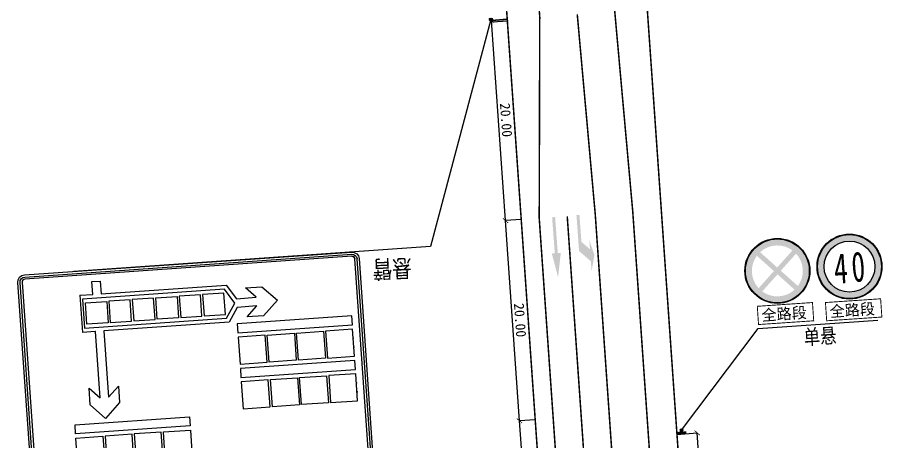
# Model space of a CAD drawing. Extents: x 561664 to 562035, y 4300329 to 4300600.
# Drawn here: x 561664 to 561750.9, y 4300465.8 to 4300508 of the extents above; entities that cross this region are included whole.
import ezdxf

# ---------------------------------------------------------------- set-up
doc = ezdxf.new("R2010")
doc.units = 0
doc.header["$LTSCALE"] = 10
doc.linetypes.add('JTSS01', pattern=[6, 2, -4])
doc.layers.get('0').update_dxf_attribs({"linetype": 'CONTINUOUS'})
doc.layers.get('Defpoints').update_dxf_attribs({"linetype": 'CONTINUOUS', "lineweight": 0})
for name, color, linetype in [('@-中心线', 50, 'CONTINUOUS'), ('@-交通标志', 7, 'CONTINUOUS'), ('@-设计标注', 7, 'CONTINUOUS'), ('@-道路标线', 7, 'CONTINUOUS')]:
    doc.layers.add(name, color=color, linetype=linetype)
doc.styles.add('--黑体', font='simhei.ttf')
doc.styles.add('-黑体', font='simhei.ttf', dxfattribs={"width": 0.8})
doc.styles.add('标线文字样式', font='simhei.ttf')
doc.styles.add('黑体', font='simhei.ttf')
doc.dimstyles.new('标志标注', dxfattribs={"dimtxt": 1, "dimasz": 0.5, "dimexe": 0, "dimexo": 0, "dimgap": 0.25, "dimtad": 1, "dimzin": 0, "dimdsep": 46, "dimtxsty": '--黑体', "dimblk": 'ARCHTICK', "dimcen": 0.09, "dimadec": 0, "dimazin": 0, "dimtfac": 1, "dimtix": 1, "dimtmove": 1, "dimatfit": 0, "dimfxl": 1, "dimtolj": 1, "dimtzin": 0, "dimarcsym": 0})

# ---------------------------------------------------------------- blocks, each defined once
blk = doc.blocks.new('_ARCHTICK')
at = {"color": 0, "linetype": 'ByBlock', "const_width": 0.15}
blk.add_lwpolyline([(-0.5, -0.5), (0.5, 0.5)], dxfattribs=at)
blk = doc.blocks.new('*D22')
at = {"layer": '@-设计标注', "color": 0, "lineweight": -2, "transparency": 16777216}
for p, q in [((561729.758, 4300466.48), (561731.786, 4300466.622)), ((561732.833, 4300451.658), (561731.786, 4300466.622)), ((561730.804, 4300451.516), (561732.833, 4300451.658))]:
    blk.add_line(p, q, dxfattribs=at)
at = {"layer": 'Defpoints', "color": 0, "transparency": 16777216}
for p in [(561729.758, 4300466.48), (561731.786, 4300466.622), (561730.804, 4300451.516)]:
    blk.add_point(p, dxfattribs=at)
at = {"layer": '@-设计标注', "color": 0, "lineweight": -2, "transparency": 16777216, "xscale": 0.5, "yscale": 0.5, "zscale": 0.5}
for p, rotation in [((561731.786, 4300466.622), 94.0000000003627), ((561732.833, 4300451.658), 274.0000000003627)]:
    blk.add_blockref('_ARCHTICK', p, dxfattribs=dict(at, rotation=rotation))
at = {"layer": '@-设计标注', "color": 0, "transparency": 16777216, "insert": (561733.063, 4300459.192), "char_height": 1, "attachment_point": 5, "rotation": 274, "style": '--黑体'}
blk.add_mtext('\\A1;15.00', dxfattribs=at)
blk = doc.blocks.new('*D32')
at = {"layer": '@-设计标注', "color": 0, "lineweight": -2, "transparency": 16777216}
for p, q in [((561715.621, 4300467.946), (561714.056, 4300467.836)), ((561715.451, 4300447.885), (561714.056, 4300467.836)), ((561717.016, 4300447.994), (561715.451, 4300447.885))]:
    blk.add_line(p, q, dxfattribs=at)
at = {"layer": 'Defpoints', "color": 0, "transparency": 16777216}
for p in [(561714.056, 4300467.836), (561715.621, 4300467.946), (561717.016, 4300447.994)]:
    blk.add_point(p, dxfattribs=at)
at = {"layer": '@-设计标注', "color": 0, "lineweight": -2, "transparency": 16777216, "xscale": 0.5, "yscale": 0.5, "zscale": 0.5}
for p, rotation in [((561714.056, 4300467.836), 93.9999999996186), ((561715.451, 4300447.885), 273.9999999996186)]:
    blk.add_blockref('_ARCHTICK', p, dxfattribs=dict(at, rotation=rotation))
at = {"layer": '@-设计标注', "color": 0, "transparency": 16777216, "insert": (561715.507, 4300457.913), "char_height": 1, "attachment_point": 5, "rotation": 274, "style": '--黑体'}
blk.add_mtext('\\A1;20.00', dxfattribs=at)
blk = doc.blocks.new('*D33')
at = {"layer": '@-设计标注', "color": 0, "lineweight": -2, "transparency": 16777216}
for p, q in [((561714.226, 4300487.897), (561712.661, 4300487.787)), ((561714.056, 4300467.836), (561712.661, 4300487.787)), ((561715.622, 4300467.946), (561714.056, 4300467.836))]:
    blk.add_line(p, q, dxfattribs=at)
at = {"layer": 'Defpoints', "color": 0, "transparency": 16777216}
for p in [(561712.661, 4300487.787), (561714.226, 4300487.897), (561715.622, 4300467.946)]:
    blk.add_point(p, dxfattribs=at)
at = {"layer": '@-设计标注', "color": 0, "lineweight": -2, "transparency": 16777216, "xscale": 0.5, "yscale": 0.5, "zscale": 0.5}
for p, rotation in [((561712.661, 4300487.787), 93.9999999995614), ((561714.056, 4300467.836), 273.9999999995614)]:
    blk.add_blockref('_ARCHTICK', p, dxfattribs=dict(at, rotation=rotation))
at = {"layer": '@-设计标注', "color": 0, "transparency": 16777216, "insert": (561714.112, 4300477.864), "char_height": 1, "attachment_point": 5, "rotation": 274, "style": '--黑体'}
blk.add_mtext('\\A1;20.00', dxfattribs=at)
blk = doc.blocks.new('*D34')
at = {"layer": '@-设计标注', "color": 0, "lineweight": -2, "transparency": 16777216}
for p, q in [((561712.831, 4300507.848), (561711.265, 4300507.739)), ((561712.661, 4300487.787), (561711.265, 4300507.739)), ((561714.227, 4300487.897), (561712.661, 4300487.787))]:
    blk.add_line(p, q, dxfattribs=at)
at = {"layer": 'Defpoints', "color": 0, "transparency": 16777216}
for p in [(561711.265, 4300507.739), (561712.831, 4300507.848), (561714.227, 4300487.897)]:
    blk.add_point(p, dxfattribs=at)
at = {"layer": '@-设计标注', "color": 0, "lineweight": -2, "transparency": 16777216, "xscale": 0.5, "yscale": 0.5, "zscale": 0.5}
for p, rotation in [((561711.265, 4300507.739), 94.00261802465084), ((561712.661, 4300487.787), 274.0026180246509)]:
    blk.add_blockref('_ARCHTICK', p, dxfattribs=dict(at, rotation=rotation))
at = {"layer": '@-设计标注', "color": 0, "transparency": 16777216, "insert": (561712.717, 4300497.816), "char_height": 1, "attachment_point": 5, "rotation": 274.00262, "style": '--黑体'}
blk.add_mtext('\\A1;20.00', dxfattribs=at)
blk = doc.blocks.new('A$C0D514A51')
at = {"layer": '@-交通标志'}
for p, q in [((0, 24.87), (32.686, 24.87)), ((0, 24.657), (32.686, 24.657)), ((-0.711, 0.711), (-0.711, 24.159)), ((-0.497, 0.711), (-0.497, 24.159)), ((17.267, 23.733), (19.967, 23.733)), ((17.267, 21.033), (17.267, 23.733)), ((19.967, 23.733), (19.967, 21.033)), ((20.18, 23.733), (20.18, 21.033)), ((22.88, 23.733), (20.18, 23.733)), ((22.88, 21.033), (22.88, 23.733)), ((23.094, 23.733), (23.094, 21.033)), ((25.794, 23.733), (23.094, 23.733)), ((25.794, 21.033), (25.794, 23.733)), ((26.007, 23.733), (28.707, 23.733)), ((26.007, 21.033), (26.007, 23.733)), ((28.707, 23.733), (28.707, 21.033)), ((33.184, 24.159), (33.184, 0.711)), ((33.397, 24.159), (33.397, 0.711)), ((19.967, 21.033), (17.267, 21.033)), ((20.18, 21.033), (22.88, 21.033)), ((23.094, 21.033), (25.794, 21.033)), ((28.707, 21.033), (26.007, 21.033)), ((17.267, 20.607), (28.707, 20.607)), ((17.267, 19.707), (17.267, 20.607)), ((28.707, 20.607), (28.707, 19.707)), ((28.707, 19.707), (17.267, 19.707)), ((17.267, 19.28), (19.967, 19.28)), ((17.267, 16.58), (17.267, 19.28)), ((19.967, 19.28), (19.967, 16.58)), ((20.18, 19.28), (20.18, 16.58)), ((22.88, 19.28), (20.18, 19.28)), ((22.88, 16.58), (22.88, 19.28)), ((23.094, 19.28), (23.094, 16.58)), ((25.794, 19.28), (23.094, 19.28)), ((25.794, 16.58), (25.794, 19.28)), ((26.007, 19.28), (28.707, 19.28)), ((26.007, 16.58), (26.007, 19.28)), ((28.707, 19.28), (28.707, 16.58)), ((19.967, 16.58), (17.267, 16.58)), ((20.18, 16.58), (22.88, 16.58)), ((23.094, 16.58), (25.794, 16.58)), ((28.707, 16.58), (26.007, 16.58)), ((17.267, 16.154), (28.707, 16.154)), ((17.267, 15.254), (17.267, 16.154)), ((28.707, 16.154), (28.707, 15.254)), ((0.426, 14.827), (0.426, 12.127)), ((0.426, 14.827), (0.426, 12.127)), ((3.127, 14.827), (0.426, 14.827)), ((3.127, 12.127), (3.127, 14.827)), ((3.34, 14.827), (6.04, 14.827)), ((3.34, 12.127), (3.34, 14.827)), ((6.04, 14.827), (6.04, 12.127)), ((6.253, 14.827), (8.953, 14.827)), ((6.253, 12.127), (6.253, 14.827)), ((8.953, 14.827), (8.953, 12.127)), ((9.166, 14.827), (9.166, 12.127)), ((11.867, 14.827), (9.166, 14.827)), ((11.867, 12.127), (11.867, 14.827)), ((28.707, 15.254), (17.267, 15.254)), ((24.117, 13.356), (25.625, 14.827)), ((25.625, 14.827), (27.057, 13.39)), ((24.117, 11.714), (24.117, 13.356)), ((27.057, 13.39), (27.057, 11.707)), ((25.198, 12.74), (24.117, 11.714)), ((25.198, 6.124), (25.198, 12.74)), ((26.023, 12.74), (26.023, 6.124)), ((27.057, 11.707), (26.023, 12.74)), ((0.426, 12.127), (3.127, 12.127)), ((0.426, 11.701), (0.426, 10.801)), ((11.867, 11.701), (0.426, 11.701)), ((6.04, 12.127), (3.34, 12.127)), ((8.953, 12.127), (6.253, 12.127)), ((9.166, 12.127), (11.867, 12.127)), ((11.867, 10.801), (11.867, 11.701)), ((0.426, 10.801), (11.867, 10.801)), ((0.426, 10.374), (0.426, 7.674)), ((0.426, 10.374), (0.426, 7.674)), ((3.127, 10.374), (0.426, 10.374)), ((3.127, 7.674), (3.127, 10.374)), ((3.34, 10.374), (6.04, 10.374)), ((3.34, 7.674), (3.34, 10.374)), ((6.04, 10.374), (6.04, 7.674)), ((6.253, 10.374), (8.953, 10.374)), ((6.253, 7.674), (6.253, 10.374)), ((8.953, 10.374), (8.953, 7.674)), ((9.166, 10.374), (9.166, 7.674)), ((11.867, 10.374), (9.166, 10.374)), ((11.867, 7.674), (11.867, 10.374)), ((0.426, 7.674), (3.127, 7.674)), ((0.426, 7.248), (0.426, 6.348)), ((11.867, 7.248), (0.426, 7.248)), ((6.04, 7.674), (3.34, 7.674)), ((8.953, 7.674), (6.253, 7.674)), ((9.166, 7.674), (11.867, 7.674)), ((11.867, 6.348), (11.867, 7.248)), ((0.426, 6.348), (11.867, 6.348)), ((11.767, 4.708), (12.669, 6.124)), ((12.669, 6.124), (25.198, 6.124)), ((26.023, 6.124), (26.047, 6.124)), ((26.047, 6.124), (27.318, 6.124)), ((27.318, 2.413), (27.318, 6.124)), ((7.706, 4.271), (9.19, 5.729)), ((9.19, 5.729), (10.829, 5.729)), ((10.829, 5.729), (9.795, 4.708)), ((12.89, 5.722), (11.966, 4.272)), ((27.099, 5.722), (12.89, 5.722)), ((12.975, 5.334), (12.975, 3.202)), ((15.107, 5.334), (12.975, 5.334)), ((15.107, 3.202), (15.107, 5.334)), ((15.32, 5.334), (15.32, 3.202)), ((17.452, 5.334), (15.32, 5.334)), ((17.452, 3.202), (17.452, 5.334)), ((17.665, 5.334), (19.797, 5.334)), ((17.665, 3.202), (17.665, 5.334)), ((19.797, 5.334), (19.797, 3.202)), ((20.01, 5.334), (20.01, 3.202)), ((22.142, 5.334), (20.01, 5.334)), ((22.142, 3.202), (22.142, 5.334)), ((22.355, 5.334), (22.355, 3.202)), ((24.486, 5.334), (22.355, 5.334)), ((24.486, 3.202), (24.486, 5.334)), ((24.7, 5.334), (26.831, 5.334)), ((24.7, 3.202), (24.7, 5.334)), ((26.831, 5.334), (26.831, 3.202)), ((27.099, 2.814), (27.099, 5.722)), ((27.099, 5.722), (27.099, 5.722)), ((9.795, 4.708), (11.767, 4.708)), ((9.152, 2.83), (7.706, 4.271)), ((9.805, 3.839), (10.809, 2.83)), ((11.766, 3.839), (9.805, 3.839)), ((12.686, 2.413), (11.766, 3.839)), ((11.966, 4.272), (12.906, 2.814)), ((10.809, 2.83), (9.152, 2.83)), ((12.906, 2.814), (27.099, 2.814)), ((12.975, 3.202), (15.107, 3.202)), ((15.32, 3.202), (17.452, 3.202)), ((19.797, 3.202), (17.665, 3.202)), ((20.01, 3.202), (22.142, 3.202)), ((22.355, 3.202), (24.486, 3.202)), ((26.831, 3.202), (24.7, 3.202)), ((25.198, 2.413), (12.686, 2.413)), ((25.198, 1.137), (25.198, 2.413)), ((26.023, 2.413), (26.023, 1.137)), ((26.025, 2.413), (26.023, 2.413)), ((27.318, 2.413), (26.025, 2.413)), ((26.023, 1.137), (25.198, 1.137)), ((32.686, 0.213), (0, 0.213)), ((32.686, 0), (0, 0))]:
    blk.add_line(p, q, dxfattribs=at)
blk.add_lwpolyline([(-0.284, 21.601), (-0.284, 0.711, 0.414214), (0, 0.426), (32.686, 0.426, 0.414214), (32.971, 0.711), (32.971, 24.159, 0.414214), (32.686, 24.444), (2.558, 24.444)], format="xyb", dxfattribs=at)
for points in [[(-0.284, 21.601), (2.558, 21.601), (2.558, 24.444)], [(-0.103, 21.779), (0.335, 23.084), (0.813, 21.772), (0.342, 21.984), (-0.103, 21.779)]]:
    blk.add_lwpolyline(points, dxfattribs=at)
for points in [[(0.813, 22.754), (2.234, 22.754), (2.234, 24.176), (0.813, 24.176)], [(-0.089, 23.09), (0.813, 23.09), (0.813, 21.772), (-0.089, 21.772)]]:
    blk.add_lwpolyline(points, close=True, dxfattribs=at)
at = {"layer": '@-交通标志', "extrusion": (0, 0, -1)}
for centre, major_axis, start_param, end_param in [((0, 24.159), (0.502, 0.502), 3.926991, 5.497787), ((0, 24.159), (0.352, 0.352), 3.926991, 5.497787), ((32.686, 24.159), (-0.502, 0.502), 0.785398, 2.356194), ((32.686, 24.159), (-0.352, 0.352), 0.785398, 2.356194), ((0, 0.711), (-0.502, 0.502), 3.926991, 5.497787), ((0, 0.711), (-0.352, 0.352), 3.926991, 5.497787), ((0, 0.711), (-0.201, 0.201), 3.926991, 5.497787), ((32.686, 0.711), (0.502, 0.502), 0.785398, 2.356194), ((32.686, 0.711), (0.352, 0.352), 0.785398, 2.356194)]:
    blk.add_ellipse(centre, major_axis=major_axis, ratio=1, start_param=start_param, end_param=end_param, dxfattribs=at)
at = {"layer": '@-交通标志'}
for p in [(0.426, 13.927), (0.426, 13.027), (0.426, 9.474), (0.426, 8.574)]:
    blk.add_point(p, dxfattribs=at)
blk = doc.blocks.new('A$C4A21586F')
at = {"layer": '@-交通标志'}
h = blk.add_hatch(color=1, dxfattribs=at)
h.paths.add_polyline_path([(6.376, 3.812, 1), (0.104, 2.668, 1)])
h.paths.add_polyline_path([(1.022, 4.478), (2.902, 3.178), (1.602, 1.299, -0.35914)], flags=16)
h.paths.add_polyline_path([(2.002, 1.022), (3.302, 2.902), (5.181, 1.602, -0.35914)], flags=16)
h.paths.add_polyline_path([(1.299, 4.878, -0.35914), (4.478, 5.458), (3.178, 3.578)], flags=16)
h.paths.add_polyline_path([(3.578, 3.302), (4.878, 5.181, -0.35914), (5.458, 2.002)], flags=16)
at = {"layer": '@-交通标志', "color": 1}
for radius in [3.24, 3.188]:
    blk.add_circle((3.24, 3.24, 646.54), radius, dxfattribs=at)
blk = doc.blocks.new('A$C75DF3F3A')
at = {"layer": '@-交通标志', "rotation": 348.7900695939078}
blk.add_blockref('A$C4A21586F', (-0.568, 0.692), dxfattribs=at)
blk = doc.blocks.new('A$C4EC147D4')
at = {"layer": '@-交通标志', "const_width": 0.09, "elevation": 646.54}
blk.add_lwpolyline([(0.049, 1.879), (5.563, 1.868), (5.56, 0.045), (0.045, 0.056)], close=True, dxfattribs=at)
at = {"layer": '@-交通标志', "style": '黑体'}
blk.add_text('全路段', height=1.1029, rotation=359.88404, dxfattribs=at).set_placement((0.407, 0.397, 646.54))
blk = doc.blocks.new('A$C369A65E7')
at = {"layer": '@-交通标志'}
h = blk.add_hatch(color=1, dxfattribs=at)
h.paths.add_polyline_path([(3.257, 6.428, 1), (3.223, 0.052, 1)])
h.paths.add_polyline_path([(3.254, 5.78, 1), (3.226, 0.7, 1)], flags=16)
at = {"layer": '@-交通标志', "color": 1}
for radius in [3.24, 3.188, 2.54]:
    blk.add_circle((3.24, 3.24, 646.54), radius, dxfattribs=at)
blk = doc.blocks.new('A$C270C66F1')
at = {"layer": '@-交通标志', "linetype": 'ByBlock', "lineweight": -3}
blk.add_hatch(color=14, dxfattribs=at).paths.add_polyline_path([(0.132, 0, 1), (-0.132, 0, 1)])
h = blk.add_hatch(color=14, dxfattribs=at)
edge = h.paths.add_edge_path()
edge.add_line((0.46, -0.374), (0.46, -0.138))
edge.add_line((0.46, -0.138), (-0.496, -0.138))
edge.add_line((-0.496, -0.138), (-0.496, -0.374))
edge.add_line((-0.496, -0.374), (0.46, -0.374))
at = {"layer": '@-交通标志', "color": 14}
blk.add_circle((0, 0), 0.132, dxfattribs=at)
blk = doc.blocks.new('A$C4A233A8C')
at = {"layer": '@-交通标志'}
blk.add_hatch(color=256, dxfattribs=at).paths.add_polyline_path([(-1.626, -0.266), (-1.564, -0.445), (-0.147, 0.044), (-0.208, 0.223)])
h = blk.add_hatch(color=256, dxfattribs=at)
edge = h.paths.add_edge_path()
edge.add_ellipse((-0.002, 0.004), major_axis=(0.106, 0.106), ratio=1, start_angle=334.0314, end_angle=514.0314)
edge.add_ellipse((-0.002, 0.004), major_axis=(0.106, 0.106), ratio=1, start_angle=154.0314, end_angle=334.0314)
blk.add_line((-1.564, -0.445), (-1.626, -0.266))
for p, q in [((-1.626, -0.266), (-0.208, 0.223)), ((-0.147, 0.044), (-1.564, -0.445)), ((-0.208, 0.223), (-0.147, 0.044))]:
    blk.add_line(p, q, dxfattribs=at)
blk.add_ellipse((-0.002, 0.004), major_axis=(-0.106, 0.106), ratio=1, start_param=1.117559, end_param=7.400744, dxfattribs=at)
blk.add_point((0, 0), dxfattribs=at)

msp = doc.modelspace()

# ---------------------------------------------------------------- hatches: boundary and pattern name
at = {"layer": '@-道路标线'}
msp.add_hatch(color=7, dxfattribs=at).paths.add_polyline_path([(561717.457, 4300488.129), (561717.307, 4300488.118), (561717.575, 4300484.528), (561717.276, 4300484.506), (561717.904, 4300482.146), (561718.174, 4300484.573), (561717.875, 4300484.55), (561717.607, 4300488.14)])
at = {"layer": '@-道路标线', "extrusion": (-9.98311e-17, 5.80973e-18, -1)}
msp.add_hatch(color=7, dxfattribs=at).paths.add_polyline_path([(-561719.884, 4300488.354), (-561720.034, 4300488.364), (-561720.229, 4300485.671), (-561721.085, 4300484.931), (-561721.02, 4300485.829), (-561721.527, 4300484.362), (-561721.244, 4300482.737), (-561721.172, 4300483.735), (-561719.995, 4300484.752), (-561719.735, 4300488.343)])

# ---------------------------------------------------------------- linework, layer by layer
at = {"layer": '@-中心线', "color": 30, "linetype": 'Continuous', "ltscale": 0.08, "const_width": 0.15, "flags": 128}
for points in [[(561721.609, 4300488.413), (561719.816, 4300508.336)], [(561724.4, 4300448.511), (561723.174, 4300466.019), (561721.609, 4300488.413)]]:
    msp.add_lwpolyline(points, dxfattribs=at)
at = {"layer": '@-交通标志', "lineweight": 0, "ltscale": 0.5}
msp.add_line((561695.247, 4300484.514), (561705.193, 4300485.209), dxfattribs=at)
at = {"layer": '@-交通标志'}
msp.add_line((561737.852, 4300477.037, -1293.08), (561749.778, 4300477.871, -1293.08), dxfattribs=at)
at = {"layer": '@-交通标志', "linetype": 'Continuous'}
msp.add_line((561730.225, 4300466.894), (561737.852, 4300477.037, -1293.08), dxfattribs=at)
at = {"layer": '@-交通标志'}
for points in [[(561711.206, 4300507.82), (561705.193, 4300485.209)], [(561705.193, 4300485.209), (561669.612, 4300482.721)]]:
    msp.add_lwpolyline(points, dxfattribs=at)
at = {"layer": '@-道路标线', "color": 7, "linetype": 'Continuous', "const_width": 0.15, "flags": 128}
for points in [[(561716.022, 4300488.022), (561716.075, 4300508.075), (561709.74, 4300598.732)], [(561725.35, 4300488.674), (561723.557, 4300508.598), (561717.222, 4300599.255)], [(561728.139, 4300448.773), (561726.914, 4300466.281), (561725.35, 4300488.674)], [(561718.812, 4300448.12), (561717.587, 4300465.629), (561716.022, 4300488.022)], [(561721.607, 4300448.316), (561720.38, 4300465.824), (561720.21, 4300468.266)]]:
    msp.add_lwpolyline(points, dxfattribs=at)
for points in [[(562033.565, 4300457.703), (561746.81, 4300437.604, -0.414287), (561730.803, 4300451.528), (561720.464, 4300599.481)], [(561706.498, 4300598.505), (561716.837, 4300450.557, 0.022028), (561716.837, 4300450.557), (561719.94, 4300406.251, 0.076256), (561719.94, 4300406.251), (561725.347, 4300329.151)]]:
    msp.add_lwpolyline(points, format="xyb", dxfattribs=at)
at = {"layer": '@-道路标线', "color": 7, "linetype": 'JTSS01', "ltscale": 0.1, "const_width": 0.15, "flags": 128}
msp.add_lwpolyline([(561720.21, 4300468.266), (561718.816, 4300488.218)], dxfattribs=at)

# ---------------------------------------------------------------- block references
at = {"layer": '@-交通标志', "ltscale": 2}
for name, p, rotation in [('A$C4A233A8C', (561711.205, 4300507.824), 164.96859460233), ('A$C270C66F1', (561730.225, 4300466.894), 3.99999999999994)]:
    msp.add_blockref(name, p, dxfattribs=dict(at, rotation=rotation))
at = {"layer": '@-交通标志'}
for name, p, rotation in [('A$C75DF3F3A', (561736.761, 4300479.316, -1293.08), 3.99999999999994), ('A$C369A65E7', (561743.955, 4300479.747, -1293.08), 3.99999999999994), ('A$C0D514A51', (561697.306, 4300484.658), 183.9999999999999), ('A$C4EC147D4', (561744.646, 4300477.744, -1293.08), 3.99999999999994), ('A$C4EC147D4', (561737.85, 4300477.37, -1293.08), 3.99999999999994)]:
    msp.add_blockref(name, p, dxfattribs=dict(at, rotation=rotation))

# ---------------------------------------------------------------- texts
at = {"layer": '@-交通标志', "width": 0.8}
for s, height, rotation, style, p in [('悬臂', 1.8, 182.4218, '-黑体', (561703.287, 4300483.957)), ('单悬', 1.5, 3.65568, '黑体', (561742.44, 4300475.41, -1293.08))]:
    msp.add_text(s, height=height, rotation=rotation, dxfattribs=dict(at, style=style)).set_placement(p)
at = {"layer": '@-交通标志', "color": 7, "char_height": 3, "attachment_point": 8, "rotation": 3.86324, "style": '标线文字样式'}
for s, insert in [('\\W0.6667;4', (561746.189, 4300481.533)), ('{\\W0.666667;0}', (561747.936, 4300481.652))]:
    msp.add_mtext(s, dxfattribs=dict(at, insert=insert))

# ---------------------------------------------------------------- dimensions: what is measured, and where the dimension line sits
at = {"layer": '@-设计标注'}
for p1, p2, distance, picture, middle in [((561714.227, 4300487.897), (561712.831, 4300507.848), 1.57, '*D34', (561712.717, 4300497.816)), ((561715.622, 4300467.946), (561714.226, 4300487.897), 1.569, '*D33', (561714.112, 4300477.864)), ((561717.016, 4300447.994), (561715.621, 4300467.946), 1.569, '*D32', (561715.507, 4300457.913)), ((561730.804, 4300451.516), (561729.758, 4300466.48), -2.034, '*D22', (561733.063, 4300459.192))]:
    dim = msp.add_aligned_dim(p1=p1, p2=p2, distance=distance, dimstyle='标志标注', dxfattribs=at)
    dim.commit()
    dim.dimension.update_dxf_attribs({"geometry": picture, "text_midpoint": middle})

doc.saveas('drawing.dxf')
